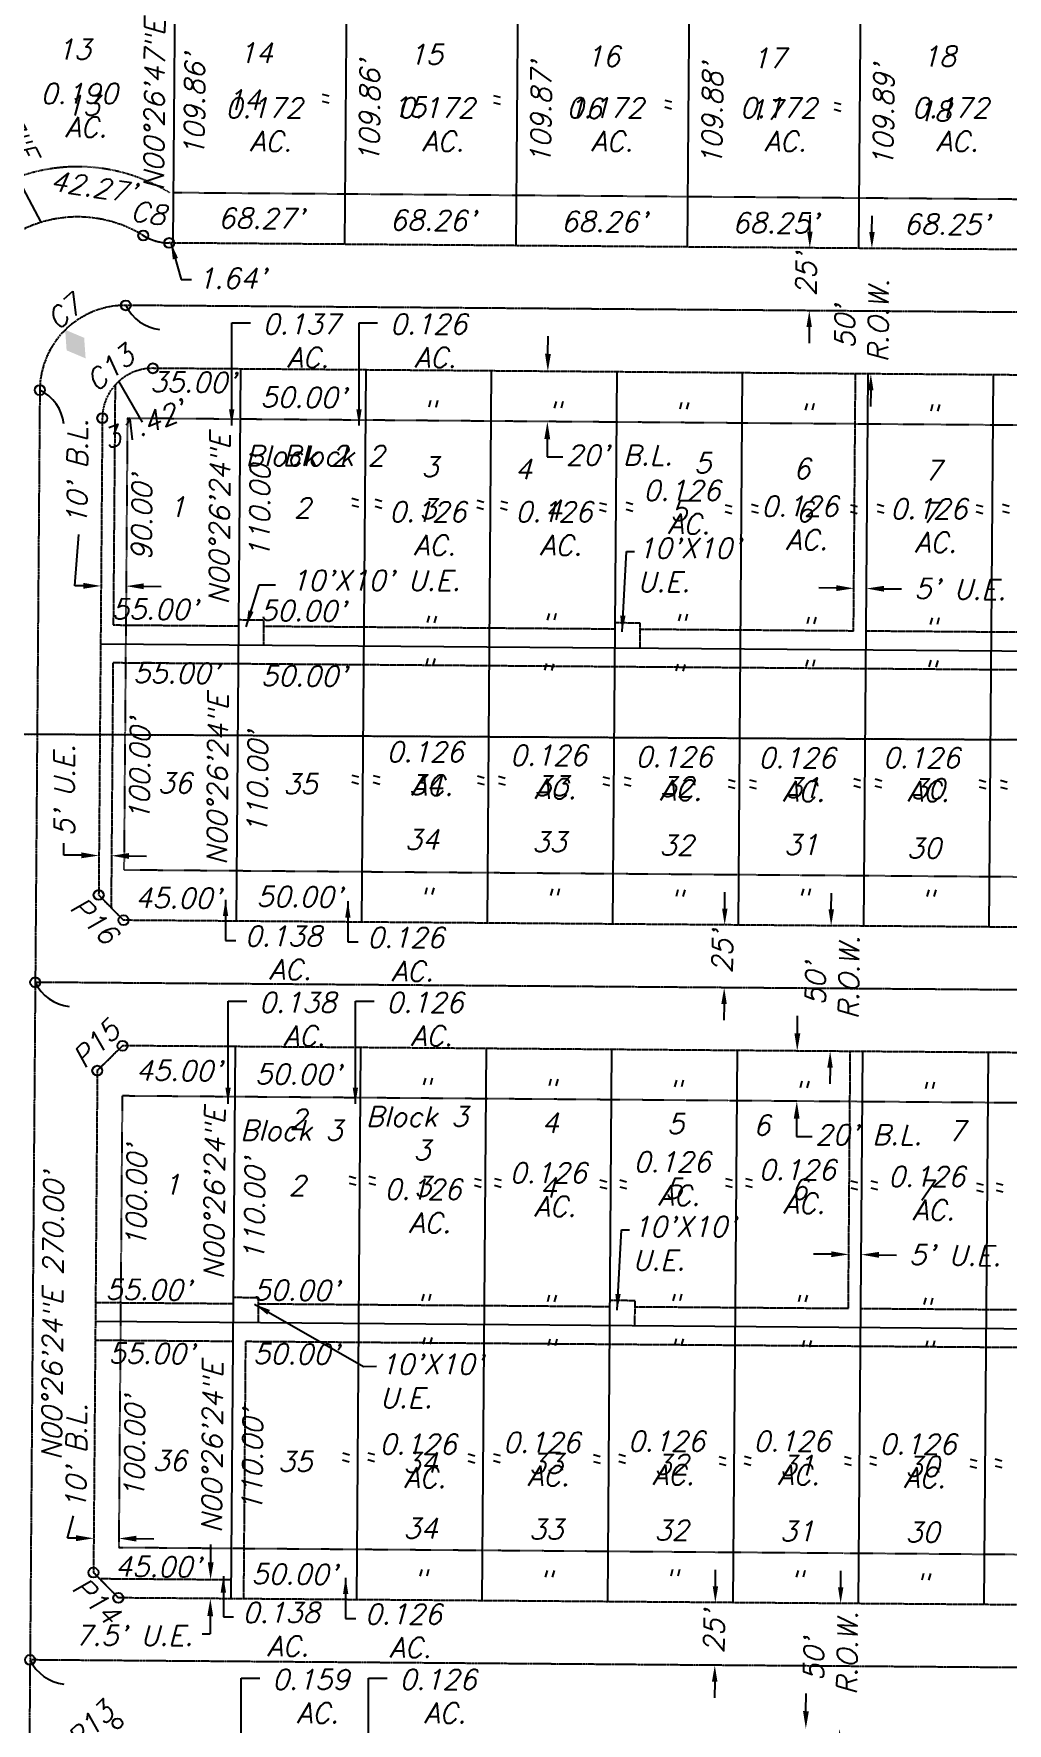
# Model space of a CAD drawing. Header units: feet. Extents: x 2327405 to 2393004, y 6977726 to 7089689.
# Drawn here: x 2342792 to 2343180, y 7043613 to 7044286 of the extents above; entities that cross this region are included whole.
import ezdxf
from ezdxf.enums import TextEntityAlignment as Align

# ---------------------------------------------------------------- set-up
doc = ezdxf.new("R2010")
doc.units = ezdxf.units.FT
doc.header["$MEASUREMENT"] = 0
for name, pattern in [('BNDRY50', [0.9375, 0.5, -0.0625, 0.0625, -0.0625, 0.0625, -0.0625, 0.0625, -0.0625]), ('CNTR50', [0.9, 0.75, -0.05, 0.05, -0.05]), ('DEMO12', [0.09375, 0.03125, -0.0625]), ('HIDN50', [0.1875, 0.125, -0.0625]), ('PHNTM33', [1.16, 0.66, -0.1, 0.1, -0.1, 0.1, -0.1])]:
    doc.linetypes.add(name, pattern=pattern)
doc.layers.get('0').update_dxf_attribs({"linetype": 'CONTINUOUS'})
doc.layers.get('Defpoints').update_dxf_attribs({"color": 249, "linetype": 'CONTINUOUS'})
for name, color, linetype in [('p-bl', 3, 'DEMO12'), ('P-centerline', 2, 'CONTINUOUS'), ('p-cl', 7, 'CNTR50'), ('p-cl tick', 2, 'CONTINUOUS'), ('p-dim', 3, 'CONTINUOUS'), ('p-ease', 2, 'HIDN50'), ('p-ease-text', 2, 'CONTINUOUS'), ('p-lot 100 1B', 2, 'CONTINUOUS'), ('p-lot 1B', 4, 'CONTINUOUS'), ('p-lot text', 2, 'CONTINUOUS'), ('p-row', 5, 'PHNTM33'), ('p-street bearings', 6, 'CONTINUOUS'), ('s-easement-txt', 2, 'CONTINUOUS'), ('s-survey-abs', 252, 'CONTINUOUS'), ('TEXT', 2, 'CONTINUOUS')]:
    doc.layers.add(name, color=color, linetype=linetype)
doc.styles.add('LS60', font='simplex.shx', dxfattribs={"oblique": 15, "height": 3})
doc.styles.add('LS80', font='simplex.shx', dxfattribs={"oblique": 15, "height": 8})
doc.dimstyles.new('p-dim', dxfattribs={"dimtxt": 4, "dimasz": 6.5, "dimexe": 0.18, "dimexo": 0.0625, "dimgap": 0.09, "dimtad": 0, "dimzin": 0, "dimdsep": 46, "dimtxsty": 'LS60', "dimcen": 0, "dimse1": 1, "dimse2": 1, "dimclrd": 256, "dimclre": 256, "dimclrt": 256, "dimadec": 0, "dimazin": 0, "dimtfac": 1, "dimtofl": 0, "dimtmove": 2, "dimatfit": 3, "dimfxl": 0, "dimtolj": 1, "dimtzin": 0, "dimarcsym": 0})
doc.dimstyles.new('p-dims', dxfattribs={"dimtxt": 8, "dimasz": 7, "dimexe": 0.18, "dimexo": 0.0625, "dimgap": 0.09, "dimtad": 0, "dimzin": 0, "dimdsep": 46, "dimtxsty": 'LS80', "dimcen": 0, "dimse1": 1, "dimse2": 1, "dimclrd": 256, "dimclre": 256, "dimclrt": 256, "dimadec": 0, "dimazin": 0, "dimtfac": 1, "dimtofl": 0, "dimtmove": 2, "dimatfit": 3, "dimfxl": 0, "dimtolj": 1, "dimtzin": 0, "dimarcsym": 0})

# ---------------------------------------------------------------- blocks, each defined once
blk = doc.blocks.new('2005042-10b')
at = {"layer": 's-survey-abs'}
blk.add_line((2343265.07253, 7044004.33589), (2339813.09966, 7044023.75024), dxfattribs=at)
blk = doc.blocks.new('*D28')
at = {"layer": 'Defpoints', "color": 0}
for p in [(2343114.63, 7043660.71), (2343112.84, 7043610.72), (2343114.24, 7043610.71)]:
    blk.add_point(p, dxfattribs=at)
at = {"layer": 'p-dim', "lineweight": -2}
for p, q in [((2343113.28, 7043667.22), (2343113.33, 7043673.72)), ((2343112.79, 7043604.22), (2343112.74, 7043597.72))]:
    blk.add_line(p, q, dxfattribs=at)
at = {"layer": 'p-dim'}
for points in [[(2343112.2, 7043667.23), (2343114.36, 7043667.21), (2343113.23, 7043660.72)], [(2343111.71, 7043604.23), (2343113.87, 7043604.21), (2343112.84, 7043610.72)]]:
    blk.add_solid(points, dxfattribs=at)
at = {"layer": 'p-dim', "insert": (2343109.19, 7043638.32), "char_height": 8, "attachment_point": 5, "rotation": 89.5537, "style": 'LS80'}
blk.add_mtext("\\A1;50' \\P R.O.W.", dxfattribs=at)
blk = doc.blocks.new('*D29')
at = {"layer": 'Defpoints', "color": 0}
for p in [(2343065.32, 7043661.09), (2343063.11, 7043636.11), (2343065.13, 7043636.09)]:
    blk.add_point(p, dxfattribs=at)
at = {"layer": 'p-dim', "lineweight": -2}
for p, q in [((2343063.36, 7043667.61), (2343063.41, 7043674.11)), ((2343063.06, 7043629.61), (2343063.01, 7043623.11))]:
    blk.add_line(p, q, dxfattribs=at)
at = {"layer": 'p-dim'}
for points in [[(2343062.27, 7043667.62), (2343064.44, 7043667.6), (2343063.31, 7043661.11)], [(2343061.98, 7043629.62), (2343064.14, 7043629.6), (2343063.11, 7043636.11)]]:
    blk.add_solid(points, dxfattribs=at)
at = {"layer": 'p-dim', "insert": (2343062.8, 7043649.42), "char_height": 8, "attachment_point": 5, "rotation": 89.5537, "style": 'LS80'}
blk.add_mtext("\\A1;25'", dxfattribs=at)
blk = doc.blocks.new('*D30')
at = {"layer": 'Defpoints', "color": 0}
for p in [(2343109.12, 7043930.76), (2343108.73, 7043880.76), (2343109.07, 7043880.76)]:
    blk.add_point(p, dxfattribs=at)
at = {"layer": 'p-dim', "lineweight": -2}
for p, q in [((2343109.51, 7043937.26), (2343109.56, 7043943.76)), ((2343109.02, 7043874.26), (2343108.97, 7043867.76))]:
    blk.add_line(p, q, dxfattribs=at)
at = {"layer": 'p-dim'}
for points in [[(2343108.43, 7043937.27), (2343110.6, 7043937.25), (2343109.46, 7043930.76)], [(2343107.94, 7043874.27), (2343110.1, 7043874.25), (2343109.07, 7043880.76)]]:
    blk.add_solid(points, dxfattribs=at)
at = {"layer": 'p-dim', "insert": (2343109.86, 7043907.49), "char_height": 8, "attachment_point": 5, "rotation": 89.5537, "style": 'LS80'}
blk.add_mtext("\\A1;50'\\P R.O.W.", dxfattribs=at)
blk = doc.blocks.new('*D31')
at = {"layer": 'Defpoints', "color": 0}
for p in [(2343065.91, 7043931.1), (2343065.71, 7043906.1), (2343066.85, 7043906.09)]:
    blk.add_point(p, dxfattribs=at)
at = {"layer": 'p-dim', "lineweight": -2}
for p, q in [((2343067.09, 7043937.59), (2343067.14, 7043944.09)), ((2343066.8, 7043899.59), (2343066.75, 7043893.09))]:
    blk.add_line(p, q, dxfattribs=at)
at = {"layer": 'p-dim'}
for points in [[(2343066.01, 7043937.6), (2343068.18, 7043937.58), (2343067.04, 7043931.09)], [(2343065.71, 7043899.6), (2343067.88, 7043899.58), (2343066.85, 7043906.09)]]:
    blk.add_solid(points, dxfattribs=at)
at = {"layer": 'p-dim', "insert": (2343066.14, 7043920.32), "char_height": 8, "attachment_point": 5, "rotation": 89.5537, "style": 'LS80'}
blk.add_mtext("\\A1;25'", dxfattribs=at)
blk = doc.blocks.new('*D32')
at = {"layer": 'Defpoints', "color": 0}
for p in [(2343125.95, 7044200.64), (2343125.3, 7044150.64), (2343125.56, 7044150.64)]:
    blk.add_point(p, dxfattribs=at)
at = {"layer": 'p-dim', "lineweight": -2}
for p, q in [((2343125.74, 7044207.14), (2343125.79, 7044213.64)), ((2343125.25, 7044144.14), (2343125.2, 7044137.64))]:
    blk.add_line(p, q, dxfattribs=at)
at = {"layer": 'p-dim'}
for points in [[(2343124.66, 7044207.15), (2343126.82, 7044207.13), (2343125.69, 7044200.64)], [(2343124.17, 7044144.15), (2343126.33, 7044144.13), (2343125.3, 7044150.64)]]:
    blk.add_solid(points, dxfattribs=at)
at = {"layer": 'p-dim', "insert": (2343121.58, 7044169.19), "char_height": 8, "attachment_point": 5, "rotation": 89.5537, "style": 'LS80'}
blk.add_mtext("\\A1;50'\\P R.O.W.", dxfattribs=at)
blk = doc.blocks.new('*D33')
at = {"layer": 'Defpoints', "color": 0}
for p in [(2343104.79, 7044200.8), (2343100.76, 7044175.83), (2343104.6, 7044175.8)]:
    blk.add_point(p, dxfattribs=at)
at = {"layer": 'p-dim', "lineweight": -2}
for p, q in [((2343101, 7044207.33), (2343101.06, 7044213.83)), ((2343100.71, 7044169.33), (2343100.66, 7044162.83))]:
    blk.add_line(p, q, dxfattribs=at)
at = {"layer": 'p-dim'}
for points in [[(2343099.92, 7044207.34), (2343102.09, 7044207.32), (2343100.95, 7044200.83)], [(2343099.63, 7044169.34), (2343101.79, 7044169.33), (2343100.76, 7044175.83)]]:
    blk.add_solid(points, dxfattribs=at)
at = {"layer": 'p-dim', "insert": (2343099.49, 7044190.2), "char_height": 8, "attachment_point": 5, "rotation": 89.5537, "style": 'LS80'}
blk.add_mtext("\\A1;25'", dxfattribs=at)
blk = doc.blocks.new('*D40')
at = {"layer": 'Defpoints', "color": 0}
for p in [(2343118.54, 7044066.32), (2343123.54, 7044066.26), (2343123.52, 7044065.13)]:
    blk.add_point(p, dxfattribs=at)
at = {"layer": 's-easement-txt', "lineweight": -2}
for p, q in [((2343111.52, 7044065.29), (2343104.53, 7044065.38)), ((2343130.52, 7044065.04), (2343137.52, 7044064.95))]:
    blk.add_line(p, q, dxfattribs=at)
at = {"layer": 's-easement-txt'}
for points in [[(2343111.54, 7044066.46), (2343111.51, 7044064.12), (2343118.52, 7044065.2)], [(2343130.54, 7044066.21), (2343130.51, 7044063.87), (2343123.52, 7044065.13)]]:
    blk.add_solid(points, dxfattribs=at)
at = {"layer": 's-easement-txt', "insert": (2343160.89, 7044064.9), "char_height": 8, "attachment_point": 5, "rotation": 359.24608, "style": 'LS80'}
blk.add_mtext("\\A1;5' U.E.", dxfattribs=at)
blk = doc.blocks.new('*D43')
at = {"layer": 'Defpoints', "color": 0}
for p in [(2342817.71, 7043959.86), (2342822.7, 7043958.67), (2342822.71, 7043959.8)]:
    blk.add_point(p, dxfattribs=at)
at = {"layer": 's-easement-txt', "lineweight": -2}
for p, q in [((2342810.7, 7043958.83), (2342803.7, 7043958.92)), ((2342829.7, 7043958.58), (2342836.7, 7043958.48))]:
    blk.add_line(p, q, dxfattribs=at)
at = {"layer": 's-easement-txt'}
for points in [[(2342810.71, 7043959.99), (2342810.68, 7043957.66), (2342817.7, 7043958.73)], [(2342829.71, 7043959.74), (2342829.68, 7043957.41), (2342822.7, 7043958.67)]]:
    blk.add_solid(points, dxfattribs=at)
at = {"layer": 's-easement-txt', "insert": (2342803.91, 7043984.68), "char_height": 8, "attachment_point": 5, "rotation": 90, "style": 'LS80'}
blk.add_mtext("\\A1;5' U.E.", dxfattribs=at)
blk = doc.blocks.new('*D44')
at = {"layer": 'Defpoints', "color": 0}
for p in [(2343116.5, 7043800.92), (2343121.49, 7043799.73), (2343121.5, 7043800.86)]:
    blk.add_point(p, dxfattribs=at)
at = {"layer": 's-easement-txt', "lineweight": -2}
for p, q in [((2343109.49, 7043799.89), (2343102.49, 7043799.98)), ((2343128.49, 7043799.64), (2343135.48, 7043799.55))]:
    blk.add_line(p, q, dxfattribs=at)
at = {"layer": 's-easement-txt'}
for points in [[(2343109.5, 7043801.06), (2343109.47, 7043798.72), (2343116.49, 7043799.8)], [(2343128.5, 7043800.81), (2343128.47, 7043798.47), (2343121.49, 7043799.73)]]:
    blk.add_solid(points, dxfattribs=at)
at = {"layer": 's-easement-txt', "insert": (2343158.85, 7043799.5), "char_height": 8, "attachment_point": 5, "rotation": 359.24608, "style": 'LS80'}
blk.add_mtext("\\A1;5' U.E.", dxfattribs=at)

msp = doc.modelspace()

# ---------------------------------------------------------------- hatches: boundary and pattern name
at = {"layer": 'p-street bearings'}
msp.add_hatch(color=256, dxfattribs=at).paths.add_polyline_path([(2342804.2424, 7044168.2211), (2342804.81859, 7044160.02639), (2342812.38824, 7044156.83492), (2342811.81202, 7044165.03012), (2342804.2425, 7044168.21954)])

# ---------------------------------------------------------------- linework, layer by layer
at = {"layer": 'p-bl'}
for p, q in [((2343690.27124, 7044216.24259), (2342847.49683, 7044222.80744)), ((2342829.04219, 7044132.94846), (2342827.66014, 7043952.95377)), ((2343719.0152, 7044126.01595), (2342829.04219, 7044132.94846)), ((2343717.63315, 7043946.02126), (2342827.66014, 7043952.95377)), ((2342826.96911, 7043862.95642), (2342825.58706, 7043682.96172)), ((2343716.94212, 7043856.02391), (2342826.96911, 7043862.95642)), ((2343715.56006, 7043676.02922), (2342825.58706, 7043682.96172))]:
    msp.add_line(p, q, dxfattribs=at)
msp.add_arc((2342809.18302, 7044163.19489), 70, 58.40695783, 210.70681562, dxfattribs=at)
at = {"layer": 'P-centerline', "color": 3}
msp.add_lwpolyline([(2342835.37715, 7044205.78442, 0.136746224), (2342845.69901, 7044202.82084, -0.881511008)], format="xyb", dxfattribs=at)
at = {"layer": 'P-centerline'}
for points in [[(2342817.58366, 7043943.03196), (2342827.50658, 7043932.95436)], [(2342827.12267, 7043882.95583), (2342817.0462, 7043873.03402)], [(2342815.51058, 7043673.03991), (2342825.4335, 7043662.96231)]]:
    msp.add_lwpolyline(points, dxfattribs=at)
at = {"layer": 'p-cl'}
for p, q in [((2343720.36447, 7044171.00681), (2342828.39152, 7044177.9549)), ((2342794.12769, 7044144.21698), (2342788.65968, 7043432.07979)), ((2343752.28657, 7043900.74996), (2342792.31569, 7043908.22772)), ((2344071.76738, 7043628.25315), (2342790.24261, 7043638.23568))]:
    msp.add_line(p, q, dxfattribs=at)
msp.add_arc((2342828.12668, 7044143.95593), 34, 89.55369951, 179.56007395, dxfattribs=at)
at = {"layer": 'p-cl tick'}
for centre in [(2342835.37715, 7044205.78442), (2342845.69901, 7044202.82084), (2342828.39152, 7044177.9549), (2342839.19768, 7044152.86996), (2342794.12769, 7044144.21698), (2342819.04248, 7044133.02413), (2342817.58366, 7043943.03196), (2342827.50658, 7043932.95436), (2342792.31569, 7043908.22772), (2342827.12267, 7043882.95583), (2342817.0462, 7043873.03402), (2342815.51058, 7043673.03991), (2342825.4335, 7043662.96231), (2342790.24261, 7043638.23568), (2342825.04959, 7043612.96379)]:
    msp.add_circle(centre, 2, dxfattribs=at)
at = {"layer": 'p-ease'}
for p, q in [((2342824.14391, 7044146.21411), (2342823.4089, 7044050.48984)), ((2343118.39996, 7044048.19199), (2343119.18696, 7044150.68841)), ((2342883.42628, 7044052.52241), (2342873.42658, 7044052.6003)), ((2342883.3495, 7044042.5227), (2342883.42628, 7044052.52241)), ((2342873.40739, 7044050.10037), (2342823.4089, 7044050.48984)), ((2343023.40284, 7044048.93197), (2342883.40708, 7044050.02248)), ((2343033.42173, 7044051.35401), (2343023.42203, 7044051.4319)), ((2343033.34495, 7044041.3543), (2343033.42173, 7044051.35401)), ((2343118.39996, 7044048.19199), (2343033.40254, 7044048.85408)), ((2343223.39677, 7044047.37411), (2343123.39981, 7044048.15304)), ((2342818.29389, 7044035.52923), (2342818.29305, 7044035.52924)), ((2342823.29373, 7044035.49028), (2342822.54512, 7043937.99316)), ((2343723.26644, 7044028.47988), (2342823.29373, 7044035.49028)), ((2343116.32687, 7043778.19994), (2343117.11387, 7043880.69637)), ((2342881.3532, 7043782.53036), (2342871.3535, 7043782.60826)), ((2342871.33431, 7043780.10833), (2342816.33681, 7043780.53674)), ((2342881.27642, 7043772.53066), (2342881.3532, 7043782.53036)), ((2343021.32976, 7043778.93993), (2342881.334, 7043780.03044)), ((2343031.34865, 7043781.36196), (2343021.34895, 7043781.43986)), ((2343031.27187, 7043771.36226), (2343031.34865, 7043781.36196)), ((2343116.32687, 7043778.19994), (2343031.32945, 7043778.86204)), ((2343221.32369, 7043777.38206), (2343121.32672, 7043778.161)), ((2342871.21913, 7043765.10877), (2342816.21997, 7043765.53719)), ((2342875.43198, 7043662.5734), (2342876.21898, 7043765.06983)), ((2343721.19335, 7043758.48784), (2342876.21898, 7043765.06983)), ((2342870.48972, 7043670.11157), (2342817.99131, 7043670.52051))]:
    msp.add_line(p, q, dxfattribs=at)
at = {"layer": 'p-ease-text'}
for p, q in [((2342996.6242, 7044158.64389), (2342996.68251, 7044165.64365)), ((2342996.34097, 7044124.64507), (2342996.28266, 7044117.64531)), ((2342996.28266, 7044117.64531), (2343002.50855, 7044117.64531)), ((2342803.69927, 7043958.91898), (2342803.69927, 7043963.62291)), ((2343096.0092, 7043887.86153), (2343096.06751, 7043894.86129)), ((2343095.72597, 7043853.86271), (2343095.66766, 7043846.86295)), ((2343095.66766, 7043846.86295), (2343101.89355, 7043846.86295)), ((2342862.23825, 7043677.17606), (2342862.29656, 7043684.17582)), ((2342862.03995, 7043655.67695), (2342861.98164, 7043648.6772)), ((2342858.86869, 7043648.6772), (2342861.98164, 7043648.6772)), ((2343099.43704, 7043617.82664), (2343099.49535, 7043624.8264))]:
    msp.add_line(p, q, dxfattribs=at)
for points in [[(2342995.45757, 7044158.65361), (2342997.79082, 7044158.63417), (2342996.56588, 7044151.64413)], [(2342995.17435, 7044124.65478), (2342997.5076, 7044124.63535), (2342996.39928, 7044131.64482)], [(2343094.84257, 7043887.87125), (2343097.17582, 7043887.85181), (2343095.95089, 7043880.86177)], [(2343094.55935, 7043853.87243), (2343096.8926, 7043853.85299), (2343095.78428, 7043860.86246)], [(2342861.07162, 7043677.18578), (2342863.40488, 7043677.16634), (2342862.17994, 7043670.1763)], [(2342860.87332, 7043655.68667), (2342863.20658, 7043655.66724), (2342862.09826, 7043662.67671)], [(2343098.27041, 7043617.83636), (2343100.60366, 7043617.81692), (2343099.37872, 7043610.82688)]]:
    msp.add_solid(points, dxfattribs=at)
at = {"layer": 'p-lot 1B'}
for p, q in [((2342794.69666, 7044211.05035), (2342740.32032, 7044313.48899)), ((2342847.34104, 7044202.80805), (2342848.19675, 7044312.66069)), ((2342847.34104, 7044202.80805), (2342848.19675, 7044312.66069)), ((2342916.46363, 7044312.13651), (2342915.60787, 7044202.27628)), ((2342984.72579, 7044311.61237), (2342983.86997, 7044201.74454)), ((2343052.98324, 7044311.08827), (2343052.12736, 7044201.21285)), ((2343121.23597, 7044310.56421), (2343120.38003, 7044200.68119)), ((2342872.50521, 7043932.60384), (2342874.19439, 7044152.59735)), ((2342922.5037, 7043932.21437), (2342924.19288, 7044152.20789)), ((2342972.50218, 7043931.8249), (2342974.19136, 7044151.81842)), ((2343022.50066, 7043931.43544), (2343024.18984, 7044151.42895)), ((2343072.49915, 7043931.04597), (2343074.18833, 7044151.03949)), ((2343122.49763, 7043930.6565), (2343124.18681, 7044150.65002)), ((2343172.49611, 7043930.26704), (2343174.18529, 7044150.26055)), ((2343728.32387, 7044035.94071), (2342818.35147, 7044043.02901)), ((2342870.43213, 7043662.61179), (2342872.12131, 7043882.60531)), ((2342920.43061, 7043662.22233), (2342922.11979, 7043882.21584)), ((2342970.4291, 7043661.83286), (2342972.11828, 7043881.82638)), ((2343020.42758, 7043661.44339), (2343022.11676, 7043881.43691)), ((2343070.42606, 7043661.05393), (2343072.11524, 7043881.04744)), ((2343120.42455, 7043660.66446), (2343122.11373, 7043880.65798)), ((2343170.42303, 7043660.27499), (2343172.11221, 7043880.26851)), ((2343726.25079, 7043765.94867), (2342816.27839, 7043773.03697))]:
    msp.add_line(p, q, dxfattribs=at)
at = {"layer": 'p-lot text'}
for p, q in [((2342808.02937, 7044066.23885), (2342809.6816, 7044086.64809)), ((2342811.52927, 7044066.21198), (2342808.02937, 7044066.23885)), ((2342835.52856, 7044066.0277), (2342842.52836, 7044065.97396)), ((2342805.11575, 7043686.77686), (2342807.54303, 7043695.68309)), ((2342808.61564, 7043686.74999), (2342805.11575, 7043686.77686)), ((2342832.61494, 7043686.56571), (2342839.61473, 7043686.51197))]:
    msp.add_line(p, q, dxfattribs=at)
for points in [[(2342811.53823, 7044067.37861), (2342811.52031, 7044065.04535), (2342818.52906, 7044066.15823)], [(2342835.53752, 7044067.19434), (2342835.51961, 7044064.86107), (2342828.52877, 7044066.08145)], [(2342808.6246, 7043687.91662), (2342808.60669, 7043685.58335), (2342815.61544, 7043686.69624)], [(2342832.62389, 7043687.73235), (2342832.60598, 7043685.39908), (2342825.61514, 7043686.61946)]]:
    msp.add_solid(points, dxfattribs=at)
at = {"layer": 'p-row'}
for p, q in [((2343720.5592, 7044196.00605), (2342845.69901, 7044202.82084)), ((2343709.17129, 7044146.09324), (2342839.19768, 7044152.86996)), ((2342819.04248, 7044133.02413), (2342817.58366, 7043943.03196)), ((2342817.58366, 7043943.03196), (2342827.50658, 7043932.95436)), ((2343717.47958, 7043926.02185), (2342827.50658, 7043932.95436)), ((2342817.0462, 7043873.03402), (2342827.12267, 7043882.95583)), ((2343717.09568, 7043876.02332), (2342827.12267, 7043882.95583)), ((2342817.0462, 7043873.03402), (2342815.51058, 7043673.03991)), ((2342825.4335, 7043662.96231), (2342815.51058, 7043673.03991)), ((2343715.4065, 7043656.02981), (2342825.4335, 7043662.96231))]:
    msp.add_line(p, q, dxfattribs=at)
for centre, radius, start, end in [((2342809.18302, 7044163.19489), 50, 58.40695783, 210.70681562), ((2342845.8548, 7044222.82023), 20, 238.40695783, 269.55369951), ((2342839.04189, 7044132.87057), 20, 89.55369951, 179.56007395)]:
    msp.add_arc(centre, radius, start, end, dxfattribs=at)
at = {"layer": 'p-street bearings', "color": 6}
for centre, start, end in [((2342843.95056, 7044185.4859), 205.82826391, 263.13915096), ((2342786.59668, 7044128.65795), 6.86084904, 64.17173609), ((2342807.87472, 7043915.75872), 205.82826391, 263.13915096), ((2342805.80164, 7043645.76668), 205.82826391, 263.13915096)]:
    msp.add_arc(centre, 17.28582, start, end, dxfattribs=at)
at = {"layer": 's-easement-txt'}
msp.add_line((2342835.07199, 7044131.4177), (2342825.6438, 7044147.71951), dxfattribs=at)
at = {"layer": 'TEXT', "color": 251, "linetype": 'BNDRY50'}
msp.add_line((2343265.07253, 7044004.33589), (2339813.09966, 7044023.75024), dxfattribs=at)

# ---------------------------------------------------------------- block references
msp.add_blockref('2005042-10b', (0, 0))
msp.add_blockref('2005042-10b', (0, 0))

# ---------------------------------------------------------------- texts
at = {"layer": 'P-centerline', "color": 4, "style": 'LS80', "oblique": 15}
msp.add_text('C13', height=8, rotation=39.69721777, dxfattribs=at).set_placement((2342816.65662, 7044143.11739))
at = {"layer": 'P-centerline', "color": 4, "char_height": 8, "style": 'LS80'}
for s, insert, attachment_point, rotation in [('C7', (2342801.30046, 7044167.61138), 7, 41.58326187), ('P16', (2342813.00369, 7043930.08115), 8, 314.55688673), ('P15', (2342819.27797, 7043880.84514), 8, 44.55688673), ('P14', (2342813.77388, 7043659.08977), 8, 314.55688673), ('P13', (2342817.05487, 7043609.27853), 8, 44.55688673)]:
    msp.add_mtext(s, dxfattribs=dict(at, insert=insert, attachment_point=attachment_point, rotation=rotation))
at = {"layer": 'p-ease-text', "char_height": 8}
for s, insert, attachment_point, style in [("20' B.L.", (2343025.03578, 7044118.29202), 5, 'LS80'), ("10'X10' \\PU.E.", (2343032.2841, 7044085.16742), 1, 'LS60'), ("\\A1;10'X10' U.E.", (2342894.1663, 7044072.37185), 1, 'LS60'), ("20' B.L.", (2343124.42078, 7043847.50967), 5, 'LS80'), ("10'X10' \\PU.E.", (2343030.33288, 7043814.86527), 1, 'LS60'), ("\\A1;10'X10'\\PU.E.", (2342929.65025, 7043760.04613), 1, 'LS60'), ("7.5' U.E.", (2342831.71734, 7043647.96267), 5, 'LS80')]:
    msp.add_mtext(s, dxfattribs=dict(at, insert=insert, attachment_point=attachment_point, style=style))
at = {"layer": 'p-lot 100 1B', "color": 4, "style": 'LS80', "oblique": 15}
for s, p in [('13', (2342807.66141, 7044279.98091)), ('14', (2342880.15603, 7044278.56448)), ('15', (2342947.92173, 7044277.93226)), ('16', (2343018.5381, 7044277.17725)), ('18', (2343152.38925, 7044277.18664)), ('17', (2343084.67822, 7044276.42172)), ('5', (2343058.26304, 7044115.13622)), ('3', (2342949.58425, 7044113.59325)), ('4', (2342986.82666, 7044112.70381)), ('6', (2343097.81278, 7044112.89439)), ('7', (2343150.11378, 7044112.17431)), ('1', (2342848.77175, 7044097.64993)), ('2', (2342898.77028, 7044097.26603)), ('36', (2342847.92716, 7043987.65317)), ('35', (2342897.92569, 7043987.26927)), ('34', (2342946.424, 7043965.09114)), ('33', (2342997.1422, 7043964.1844)), ('32', (2343047.86775, 7043962.83419)), ('31', (2343097.49252, 7043963.06074)), ('30', (2343146.43603, 7043961.71028)), ('2', (2342897.15998, 7043853.6757)), ('4', (2342997.47476, 7043852.24876)), ('5', (2343047.47329, 7043851.86485)), ('6', (2343081.82478, 7043851.31682)), ('7', (2343159.53893, 7043848.97905)), ('3', (2342946.38096, 7043841.3987)), ('1', (2342846.69867, 7043827.65789)), ('36', (2342845.85408, 7043717.66113)), ('35', (2342895.85261, 7043717.27723)), ('34', (2342945.85113, 7043690.67678)), ('33', (2342995.84966, 7043690.29287)), ('32', (2343045.84818, 7043689.90897)), ('31', (2343095.84671, 7043689.52507)), ('30', (2343145.84524, 7043689.14116))]:
    msp.add_text(s, height=8, dxfattribs=at).set_placement(p, align=Align.MIDDLE_CENTER)
at = {"layer": 'p-lot 100 1B', "style": 'LS80', "oblique": 15}
for s, p in [('13', (2342811.1717, 7044257.58254)), ('14', (2342875.35603, 7044259.80722)), ('15', (2342941.12362, 7044256.94703)), ('16', (2343011.34459, 7044256.40785)), ('17', (2343083.15528, 7044255.85647)), ('18', (2343150.43514, 7044255.33838)), ('1', (2342848.77175, 7044097.64993)), ('2', (2342898.77028, 7044097.26603)), ('3', (2342948.7688, 7044096.88212)), ('4', (2342998.76733, 7044096.49822)), ('5', (2343048.76586, 7044096.11432)), ('6', (2343098.76438, 7044095.73041)), ('7', (2343148.76291, 7044095.34651)), ('36', (2342847.92716, 7043987.65317)), ('35', (2342897.92569, 7043987.26927)), ('34', (2342947.92421, 7043986.88537)), ('33', (2342997.92274, 7043986.50146)), ('32', (2343047.92127, 7043986.11756)), ('31', (2343097.91979, 7043985.73365)), ('30', (2343147.91832, 7043985.34975)), ('1', (2342846.69867, 7043827.65789)), ('2', (2342896.6972, 7043827.27399)), ('3', (2342946.69572, 7043826.89008)), ('4', (2342996.69425, 7043826.50618)), ('5', (2343046.69277, 7043826.12227)), ('6', (2343096.6913, 7043825.73837)), ('7', (2343146.68983, 7043825.35447)), ('36', (2342845.85408, 7043717.66113)), ('35', (2342895.85261, 7043717.27723)), ('34', (2342945.85113, 7043716.89333)), ('33', (2342995.84966, 7043716.50942)), ('32', (2343045.84818, 7043716.12552)), ('31', (2343095.84671, 7043715.74161)), ('30', (2343145.84524, 7043715.35771))]:
    msp.add_text(s, height=8, dxfattribs=at).set_placement(p, align=Align.MIDDLE_CENTER)
for s, p in [('Block 2', (2342876.09631, 7044114.05647)), ('Block 2', (2342890.76141, 7044114.05647)), ('Block 3', (2342873.95758, 7043845.24088))]:
    msp.add_text(s, height=8, dxfattribs=at).set_placement(p)
at = {"layer": 'p-lot 100 1B', "color": 4, "style": 'LS80', "oblique": 15}
msp.add_text('Block 3', height=8, dxfattribs=at).set_placement((2342923.98302, 7043850.77246))
at = {"layer": 'p-lot text', "style": 'LS80', "oblique": 15}
for s, p in [("109.86'", (2342929.38261, 7044234.43776)), ("109.87'", (2342997.64475, 7044233.90982)), ("109.88'", (2343065.90216, 7044233.38192)), ("109.89'", (2343134.15486, 7044232.85406))]:
    msp.add_text(s, height=8, rotation=89.55369951, dxfattribs=at).set_placement(p)
at = {"layer": 'p-lot text', "char_height": 8, "style": 'LS80'}
for s, insert, attachment_point, rotation in [('S27°57\'37"E', (2342771, 7044264.22345), 8, 297.9601964), ('N00°26\'47"E', (2342843.76902, 7044257.76552), 8, 89.55369951), ("109.86'", (2342851.76878, 7044257.70321), 2, 89.55369951), ('"', (2342914.60665, 7044258.53662), 8, 89.55369951), ('"', (2342982.86875, 7044258.00488), 8, 89.55369951), ('"', (2343051.18295, 7044256.17221), 8, 89.55369951), ('"', (2343118.68124, 7044255.23839), 8, 89.55369951), ("42.27'", (2342816.02563, 7044229.1523), 2, 351.16309651), ('C8', (2342838.04211, 7044218.71749), 2, 351.16309651), ("68.27'", (2342882.2674, 7044208.62036), 8, 359.5536995), ("68.26'", (2342950.65319, 7044207.85469), 8, 359.55369951), ("68.26'", (2343018.91057, 7044207.32299), 8, 359.55369951), ("68.25'", (2343087.16796, 7044206.7913), 8, 359.55369951), ("68.25'", (2343155.42063, 7044206.25964), 8, 359.55369951), ("35.00'", (2342855.16092, 7044151.34995), 2, 359.55369951), ("31.42'", (2342834.03074, 7044134.17497), 2, 21.73010074), ("50.00'", (2342899.13769, 7044145.29006), 2, 359.55369951), ('"', (2342949.09864, 7044140.01352), 2, 359.5536995), ('"', (2342999.09713, 7044139.62405), 2, 359.55369951), ('"', (2343049.09561, 7044139.23458), 2, 359.5536995), ('"', (2343099.0941, 7044138.84512), 2, 359.55369951), ('"', (2343149.09258, 7044138.45565), 2, 359.5536995), ("10' B.L.", (2342809.04537, 7044111.5101), 5, 89.56007395), ('N00°26\'24"E', (2342869.77222, 7044092.87439), 8, 89.56007395), ("110.00'", (2342877.77198, 7044097.56826), 2, 89.56007395), ("90.00'", (2342830.73886, 7044093.43488), 2, 89.56007395), ('"', (2342926.48467, 7044097.55984), 8, 89.56007395), ('"', (2342927.77046, 7044097.17879), 2, 89.56007395), ('"', (2342976.321, 7044096.71396), 8, 89.56007395), ('"', (2342977.76667, 7044096.49273), 2, 89.56007395), ('"', (2343025.19956, 7044095.7247), 8, 89.56007395), ('"', (2343027.76423, 7044095.9829), 2, 89.56007395), ('"', (2343075.19515, 7044094.95886), 8, 89.56007395), ('"', (2343077.75982, 7044095.21706), 2, 89.56007395), ('"', (2343125.19665, 7044094.96162), 8, 89.56007395), ('"', (2343127.76132, 7044095.21982), 2, 89.56007395), ('"', (2343175.1981, 7044094.9585), 8, 89.56007395), ('"', (2343177.76277, 7044095.21669), 2, 89.56007395), ("55.00'", (2342839.9979, 7044060.87342), 2, 359.55369951), ("50.00'", (2342898.99192, 7044060.26955), 2, 359.55369951), ('"', (2342948.41134, 7044046.21064), 8, 359.10739978), ('"', (2342996.1682, 7044047.17494), 8, 359.10739978), ('"', (2343048.49773, 7044046.93387), 8, 359.10739978), ('"', (2343099.71289, 7044045.73783), 8, 359.10739978), ('"', (2343148.76657, 7044045.4955), 8, 359.10739978), ("55.00'", (2342848.48476, 7044035.42894), 2, 359.55369949), ("50.00'", (2342899.38037, 7044034.27907), 2, 359.55369951), ('"', (2342948.04848, 7044037.25897), 2, 359.10739978), ('"', (2342995.13712, 7044027.21224), 8, 359.10739978), ('"', (2343047.46665, 7044026.97116), 8, 359.10739978), ('"', (2343099.35004, 7044036.78615), 2, 359.10739978), ('"', (2343148.40372, 7044036.54383), 2, 359.10739978), ('N00°26\'24"E', (2342868.92763, 7043989.06842), 8, 89.56007395), ("100.00'", (2342829.96721, 7043992.93834), 2, 89.56007395), ("110.00'", (2342876.92739, 7043987.5715), 2, 89.56007395), ('"', (2342926.4899, 7043987.24346), 8, 89.56007395), ('"', (2342926.92587, 7043987.18204), 2, 89.56007395), ('"', (2342976.48862, 7043986.8849), 8, 89.56007395), ('"', (2342976.92459, 7043986.82348), 2, 89.56007395), ('"', (2343026.48739, 7043986.53317), 8, 89.56007395), ('"', (2343026.92337, 7043986.47174), 2, 89.56007395), ('"', (2343076.48065, 7043985.46333), 8, 89.56007395), ('"', (2343076.91663, 7043985.4019), 2, 89.56007395), ('"', (2343126.48487, 7043985.82126), 8, 89.56007395), ('"', (2343126.92085, 7043985.75984), 2, 89.56007395), ('"', (2343176.48228, 7043985.29213), 8, 89.56007395), ('"', (2343176.91826, 7043985.23071), 2, 89.56007395), ("45.00'", (2342849.17579, 7043937.80403), 8, 359.55369951), ("50.00'", (2342897.5511, 7043938.3101), 8, 359.55369951), ('"', (2342947.54958, 7043937.92063), 8, 359.5536995), ('"', (2342997.54807, 7043937.53116), 8, 359.55369951), ('"', (2343047.54655, 7043937.1417), 8, 359.5536995), ('"', (2343097.55101, 7043937.53116), 8, 359.55369951), ('"', (2343147.5495, 7043937.1417), 8, 359.5536995), ("45.00'", (2342849.5683, 7043877.04657), 2, 359.55369951), ("50.00'", (2342897.06686, 7043875.59147), 2, 359.55369951), ('"', (2342947.02556, 7043870.02147), 2, 359.5536995), ('"', (2342997.02405, 7043869.63201), 2, 359.55369951), ('"', (2343047.02253, 7043869.24254), 2, 359.5536995), ('"', (2343097.02101, 7043868.85307), 2, 359.55369951), ('"', (2343147.0195, 7043868.46361), 2, 359.5536995), ('N00°26\'24"E', (2342867.69913, 7043824.06027), 8, 89.56007395), ("100.00'", (2342828.66194, 7043822.94335), 2, 89.56007395), ("110.00'", (2342875.6989, 7043817.62638), 2, 89.56007395), ('"', (2342925.36787, 7043827.45994), 8, 90), ('"', (2342925.27704, 7043827.45994), 2, 90), ('"', (2342975.36275, 7043826.60122), 8, 90), ('"', (2342975.27192, 7043826.60122), 2, 90), ('"', (2343075.36522, 7043826.5389), 8, 90), ('"', (2343075.27439, 7043826.5389), 2, 90), ('"', (2343025.35928, 7043825.95832), 8, 90), ('"', (2343025.26846, 7043825.95832), 2, 90), ('"', (2343125.35952, 7043825.60529), 8, 90), ('"', (2343125.2687, 7043825.60529), 2, 90), ('"', (2343175.35399, 7043824.69254), 8, 90), ('"', (2343175.26316, 7043824.69254), 2, 90), ("55.00'", (2342837.35215, 7043781.72893), 8, 359.55369951), ("50.00'", (2342896.33019, 7043781.52719), 8, 359.55369951), ('"', (2342946.3056, 7043776.02423), 8, 359.55369951), ('"', (2342996.30409, 7043775.63476), 8, 359.55369951), ('"', (2343046.30855, 7043776.02423), 8, 359.55369951), ('"', (2343096.30703, 7043775.63476), 8, 359.55369951), ('"', (2343146.29954, 7043774.46636), 8, 359.55369951), ("55.00'", (2342838.67078, 7043764.32883), 2, 359.55369951), ("50.00'", (2342896.25018, 7043764.14463), 2, 359.55369951), ('"', (2342946.77895, 7043766.68685), 2, 359.55369951), ('"', (2342996.6592, 7043766.04756), 2, 359.55369951), ('"', (2343046.95691, 7043766.20803), 2, 359.55369951), ('"', (2343097.95626, 7043765.56874), 2, 359.55369951), ('"', (2343147.1441, 7043765.40322), 2, 359.55369951), ('N00°26\'24"E', (2342866.85454, 7043723.00632), 8, 89.56007395), ("100.00'", (2342827.89413, 7043722.9463), 2, 89.56007395), ("10' B.L.", (2342808.66642, 7043719.22495), 5, 89.56007395), ("110.00'", (2342874.85431, 7043717.57946), 2, 89.56007395), ('"', (2342922.79581, 7043717.13206), 8, 89.56007395), ('"', (2342924.85345, 7043717.27548), 2, 89.56007395), ('"', (2342972.79412, 7043716.72081), 8, 89.56007395), ('"', (2342974.85176, 7043716.86422), 2, 89.56007395), ('"', (2343022.794, 7043716.51279), 8, 89.56007395), ('"', (2343024.85164, 7043716.65621), 2, 89.56007395), ('"', (2343072.78928, 7043715.7062), 8, 89.56007395), ('"', (2343074.84692, 7043715.84961), 2, 89.56007395), ('"', (2343122.79074, 7043715.70458), 8, 89.56007395), ('"', (2343124.84838, 7043715.848), 2, 89.56007395), ('"', (2343172.7843, 7043714.67331), 8, 89.56007395), ('"', (2343174.84194, 7043714.81673), 2, 89.56007395), ("45.00'", (2342841.19388, 7043671.36591), 8, 359.55369951), ("50.00'", (2342895.4787, 7043668.40748), 8, 359.5536995), ('"', (2342945.46391, 7043666.28894), 8, 359.55369951), ('"', (2342995.46239, 7043665.89947), 8, 359.55369951), ('"', (2343045.46686, 7043666.28894), 8, 359.55369951), ('"', (2343095.46534, 7043665.89947), 8, 359.55369951), ('"', (2343145.45785, 7043664.73107), 8, 359.55369951)]:
    msp.add_mtext(s, dxfattribs=dict(at, insert=insert, attachment_point=attachment_point, rotation=rotation))
at = {"layer": 'p-street bearings', "insert": (2342795.26095, 7043775.34867), "char_height": 8, "attachment_point": 2, "rotation": 89.56007395, "style": 'LS80'}
msp.add_mtext('N00°26\'24"E 270.00\'', dxfattribs=at)
at = {"layer": 's-easement-txt', "char_height": 8, "attachment_point": 5, "style": 'LS80'}
for s, insert in [('0.190\\P AC.', (2342809.78675, 7044255.66701)), ('0.172\\P AC.', (2342883.42441, 7044250.00469)), ('0.172\\P AC.', (2342952.0319, 7044250.00469)), ('0.172\\P AC.', (2343019.40165, 7044250.00469)), ('0.172\\P AC.', (2343088.43041, 7044250.00469)), ('0.172\\P AC.', (2343156.95182, 7044250.00469)), ("1.64'", (2342870.58756, 7044188.73959)), ('0.137\\P AC.', (2342898.29139, 7044163.8344)), ('0.126\\P AC.', (2342949.02529, 7044163.8344)), ('0.126\\P AC.', (2343049.99992, 7044097.52825)), ('0.126\\P AC.', (2342948.69997, 7044089.04116)), ('0.126\\P AC.', (2342998.99057, 7044089.04116)), ('0.126\\P AC.', (2343096.95682, 7044091.23528)), ('0.126\\P AC.', (2343148.36971, 7044090.21721)), ('0.126\\P AC.', (2342947.67565, 7043993.38084)), ('0.126\\P AC.', (2342996.83891, 7043991.98892)), ('0.126\\P AC.', (2343046.82166, 7043991.38903)), ('0.126\\P AC.', (2343095.8163, 7043990.98728)), ('0.126\\P AC.', (2343145.40867, 7043990.98858)), ('0.138\\P AC.', (2342891.1736, 7043919.97039)), ('0.126\\P AC.', (2342939.91102, 7043919.36893)), ('0.138\\P AC.', (2342896.84099, 7043893.54606)), ('0.126\\P AC.', (2342947.57489, 7043893.54606)), ('0.126\\P AC.', (2343046.08672, 7043830.00158)), ('0.126\\P AC.', (2343095.93251, 7043826.84102)), ('0.126\\P AC.', (2342946.80476, 7043819.06775)), ('0.126\\P AC.', (2342996.71865, 7043825.62429)), ('0.126\\P AC.', (2343147.50869, 7043824.17215)), ('0.126\\P AC.', (2342994.08141, 7043718.23915)), ('0.126\\P AC.', (2343043.82771, 7043718.70425)), ('0.126\\P AC.', (2343093.81401, 7043718.70555)), ('0.126\\P AC.', (2342944.86044, 7043717.53967)), ('0.126\\P AC.', (2343144.00942, 7043717.54358)), ('0.138\\P AC.', (2342890.28245, 7043650.43131)), ('0.126\\P AC.', (2342939.01988, 7043649.82986)), ('0.159\\P AC.', (2342902.08383, 7043623.75618)), ('0.126\\P AC.', (2342952.81773, 7043623.75618))]:
    msp.add_mtext(s, dxfattribs=dict(at, insert=insert))

# ---------------------------------------------------------------- dimensions: what is measured, and where the dimension line sits
at = {"layer": 'p-dim', "color": 3}
for base, p1, p2, angle, text, override, picture, middle in [((2343100.75901, 7044175.83327), (2343104.79427, 7044200.8026), (2343104.59953, 7044175.80335), 269.55369951, "25'", {"dimtxsty": 'LS80'}, '*D33', (2343099.49143, 7044190.20164)), ((2343125.29897, 7044150.64136), (2343125.94859, 7044200.63781), (2343125.55913, 7044150.63933), 269.55369951, "50'\\P R.O.W.", {"dimtxsty": 'LS80'}, '*D32', (2343121.58062, 7044169.19065)), ((2343066.84649, 7043906.08924), (2343065.90609, 7043931.09733), (2343065.71136, 7043906.09809), 269.5536995, "25'", {"dimtxt": 8, "dimtxsty": 'LS80'}, '*D31', (2343066.13639, 7043920.32026)), ((2343109.07206, 7043880.75957), (2343109.11828, 7043930.76072), (2343108.72881, 7043880.76224), 269.55369951, "50'\\P R.O.W.", {"dimtad": 0, "dimtxsty": 'LS80'}, '*D30', (2343109.85504, 7043907.49394)), ((2343063.11212, 7043636.11014), (2343065.32184, 7043661.09369), (2343065.12711, 7043636.09444), 269.55369951, "25'", {"dimtxsty": 'LS80'}, '*D29', (2343062.80067, 7043649.41872)), ((2343112.83939, 7043610.72203), (2343114.63267, 7043660.70958), (2343114.2432, 7043610.71109), 269.55369951, "50' \\P R.O.W.", {"dimtxsty": 'LS80'}, '*D28', (2343109.19396, 7043638.31649))]:
    dim = msp.add_linear_dim(base=base, p1=p1, p2=p2, angle=angle, text=text, dimstyle='p-dim', override=override, dxfattribs=at)
    dim.commit()
    dim.dimension.update_dxf_attribs({"geometry": picture, "text_midpoint": middle, "dimtype": 161})
at = {"layer": 's-easement-txt'}
for base, p1, p2, picture, middle in [((2343123.52399, 7044065.13068), (2343118.53917, 7044066.32277), (2343123.53881, 7044066.25698), '*D40', (2343160.88983, 7044064.89522)), ((2343121.48618, 7043799.73243), (2343116.50136, 7043800.92452), (2343121.501, 7043800.85873), '*D44', (2343158.85202, 7043799.49698))]:
    dim = msp.add_linear_dim(base=base, p1=p1, p2=p2, angle=359.24607705, text="5' U.E.", dimstyle='p-dims', dxfattribs=at)
    dim.commit()
    dim.dimension.update_dxf_attribs({"geometry": picture, "text_midpoint": middle, "dimtype": 161})
dim = msp.add_linear_dim(base=(2342822.6977, 7043958.66897), p1=(2342817.71288, 7043959.86106), p2=(2342822.71252, 7043959.79527), angle=359.24607706, text="5' U.E.", dimstyle='p-dims', dxfattribs=at)
dim.commit()
dim.dimension.update_dxf_attribs({"geometry": '*D43', "text_midpoint": (2342803.90873, 7043984.68236), "dimtype": 161, "text_rotation": 90})

# ---------------------------------------------------------------- leaders
at = {"layer": 'p-ease-text', "annotation_type": 0, "has_hookline": 1, "hookline_direction": 0}
for points, text_width in [([(2343026.14014, 7044047.8531), (2343027.86075, 7044079.86955), (2343031.11075, 7044079.86955)], 39.95263), ([(2342876.35966, 7044049.91974), (2342881.52661, 7044066.66715), (2342888.02661, 7044066.66715)], 67.70012), ([(2343024.18891, 7043777.55095), (2343025.90953, 7043809.5674), (2343029.15953, 7043809.5674)], 39.95263), ([(2342879.68153, 7043779.98764), (2342923.12023, 7043755.21602), (2342928.29158, 7043755.27445)], 39.95263)]:
    msp.add_leader(points, dimstyle='p-dim', override={"dimgap": 0.09, "dimtad": 0}, dxfattribs=dict(at, text_width=text_width))
at = {"layer": 'TEXT'}
for points in [[(2342846.39054, 7044202.81545), (2342850.51958, 7044188.29352), (2342854.56367, 7044188.29352)], [(2342870.59847, 7044130.05758), (2342870.59847, 7044171.04012), (2342878.02917, 7044171.04012)], [(2342921.33237, 7044130.05758), (2342921.33237, 7044171.04012), (2342928.76307, 7044171.04012)], [(2342868.1587, 7043941.10443), (2342868.1587, 7043924.93349), (2342872.20279, 7043924.93349)], [(2342916.89612, 7043940.50298), (2342916.89612, 7043924.33203), (2342920.94021, 7043924.33203)], [(2342869.14807, 7043859.76923), (2342869.14807, 7043900.75177), (2342876.57878, 7043900.75177)], [(2342919.88197, 7043859.76923), (2342919.88197, 7043900.75177), (2342927.31268, 7043900.75177)], [(2342867.26755, 7043671.56536), (2342867.26755, 7043655.39441), (2342871.31164, 7043655.39441)], [(2342916.00497, 7043670.9639), (2342916.00497, 7043654.79296), (2342920.04906, 7043654.79296)], [(2342874.39091, 7043589.97936), (2342874.39091, 7043630.96189), (2342881.82161, 7043630.96189)], [(2342925.12481, 7043589.97936), (2342925.12481, 7043630.96189), (2342932.55551, 7043630.96189)]]:
    msp.add_leader(points, dimstyle='p-dim', override={"dimgap": 0.09, "dimtad": 0}, dxfattribs=at)

doc.saveas('drawing.dxf')
